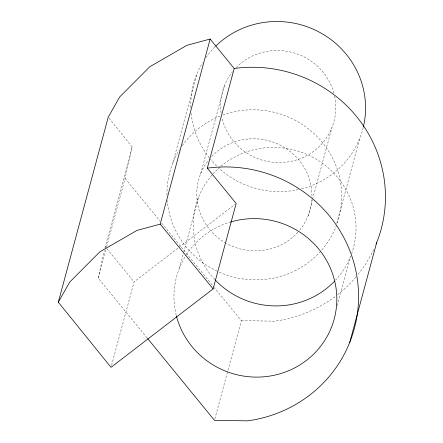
<?xml version="1.0" encoding="UTF-8"?>
<svg xmlns="http://www.w3.org/2000/svg" width="443" height="443" viewBox="0 0 443 443"><rect width="100%" height="100%" fill="white"/><g stroke="black" fill="none" stroke-linecap="round" stroke-linejoin="round"><path stroke-width="0.33" stroke-dasharray="2.21 1.66" d="M147.137 337.937L98.174 278.032L104.321 250.605M104.919 247.93L132.108 146.921L109.1 118.181M106.602 246.801L125.07 178.357L132.108 146.921M98.174 278.032L105.883 249.459M111.558 365.325L134.068 281.892L178.529 247.737M172.864 162.891L196.681 74.612M200.646 173.778L224.468 85.499M179.454 268.098L183.579 252.798M183.762 252.133L198.663 196.908M214.816 418.984L241.352 320.638L214.246 287.474M308.084 215.885L312.381 199.954M312.559 199.289L331.901 127.606M336.763 223.455L359.688 138.493M337.267 305.67L350.557 256.431A81.601 79.076 15.1 0 1 335.633 280.076M179.077 247.316L235.061 204.301M241.352 320.638L274.527 321.181A131.361 127.291 15.1 0 0 336.049 295.852M125.07 178.357L160.039 221.151M161.789 223.289L213.808 286.942M105.218 246.59L106.53 248.196M106.968 248.733L134.068 281.892M214.766 279.483A81.601 79.076 15.1 0 1 220.398 166.701M220.913 166.269A81.601 79.076 15.1 0 1 319.802 161.451A81.601 79.076 15.1 0 1 351.759 253.219M373.648 249.575A131.361 127.291 15.1 0 1 357.7 274.909M355.956 277.008A131.361 127.291 15.1 0 1 337.666 294.606M176.275 315.372A81.601 79.076 15.1 0 1 186.088 255.196M186.464 254.614A81.601 79.076 15.1 0 1 229.513 222.336M336.591 224.906A87.576 84.862 15.1 0 1 217.746 271.476M217.12 271.182A87.576 84.862 15.1 0 1 167.277 200.563M166.989 195.147A87.576 84.862 15.1 0 1 179.587 149.673M182.211 145.741A87.576 84.862 15.1 0 1 220.293 116M222.851 115.03A87.576 84.862 15.1 0 1 315.189 134.711A87.576 84.862 15.1 0 1 336.818 224.274M363.188 127.601A87.576 84.862 15.1 0 1 301.107 188.962M298.405 189.593A87.576 84.862 15.1 0 1 218.62 167.858M216.61 165.948A87.576 84.862 15.1 0 1 210.126 158.843M209.268 157.78A87.576 84.862 15.1 0 1 191.099 112.284M190.828 107.544A87.576 84.862 15.1 0 1 202.695 62.546M206.034 57.463A87.576 84.862 15.1 0 1 215.193 46.637M334.615 96.192A57.717 55.929 15.1 0 1 290.398 161.512A57.717 55.929 15.1 0 1 222.043 118.22M221.079 112.982A57.717 55.929 15.1 0 1 232.492 71.727M236.036 67.701A57.717 55.929 15.1 0 1 292.446 52.473A57.717 55.929 15.1 0 1 334 93.578M311.817 199.743A57.717 55.929 15.1 0 1 299.64 230.177M297.895 232.21A57.717 55.929 15.1 0 1 226.75 243.589M226.146 243.257A57.717 55.929 15.1 0 1 208.67 160.006M211.748 156.468A57.717 55.929 15.1 0 1 275.79 143.139A57.717 55.929 15.1 0 1 311.95 197.08"/><path stroke-width="0.66" d="M234.203 68.488L207.313 168.157L236.163 203.459L213.111 288.891L111.016 367.325L58.304 302.226L108.247 117.118L119.654 96.984L149.717 66.788L186.913 45.313L210.137 39.039L234.203 68.488A131.361 127.291 15.1 0 1 356.892 116.93A131.361 127.291 15.1 0 1 376.113 243.993M213.111 288.891L160.194 224.147L210.137 39.039M349.726 342.417L376.622 242.742M58.304 302.226L69.706 282.091L99.769 251.89L136.97 230.415L160.194 224.147M147.574 338.474L214.456 420.313L247.631 420.85A131.361 127.291 15.1 0 0 356.997 276.881A131.361 127.291 15.1 0 0 207.313 168.157M334.709 281.061A81.601 79.076 15.1 0 1 215.232 279.982M230.166 222.137A81.601 79.076 15.1 0 1 333.374 276.227A81.601 79.076 15.1 0 1 277.102 374.568A81.601 79.076 15.1 0 1 176.441 316.031M215.68 46.155A87.576 84.862 15.1 0 1 320.09 32.577A87.576 84.862 15.1 0 1 363.349 126.947"/></g></svg>
